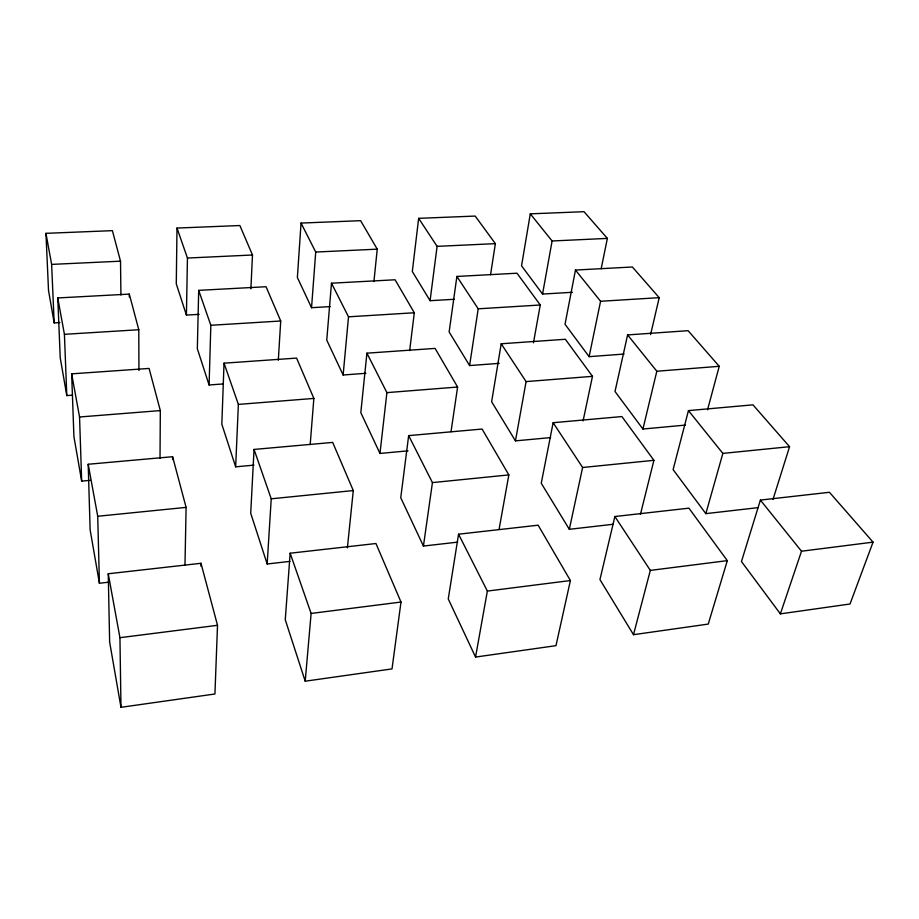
<?xml version="1.0" encoding="UTF-8"?>
<svg xmlns="http://www.w3.org/2000/svg" width="919" height="919" viewBox="0 0 919 919"><rect width="100%" height="100%" fill="white"/><g stroke="black" fill="none" stroke-linecap="round" stroke-linejoin="round"><path stroke-width="1.38" d="M160.021 458.397L160.32 410.586L149.085 368.427L71.659 373.849L73.911 436.548L81.665 481.131L90.2 480.338M172.565 459.523L172.6 456.709L88.201 464.256L90.131 529.826L99.413 583.255L109.372 582.106M250.898 288.807L252.484 255L239.87 225.534L176.999 228.061L176.276 283.845L186.419 315.091L199.101 314.344M186.419 315.091L187.442 258.044L176.999 228.061M184.983 565.013L186.097 507.38L172.6 456.709M278.308 360.271L280.72 320.995L266.062 286.728L198.688 290.358L197.332 348.715L209.095 384.992L223.271 383.935M200.905 566.161L200.985 563.29L108.247 573.766L109.648 642.117L120.975 707.308L214.931 693.994L217.516 625.311L200.985 563.29M209.095 384.992L210.842 325.292L198.688 290.358M310.185 444.624L313.861 398.421L296.596 358.1L224.029 363.177L221.835 424.233L235.655 466.829L253.977 465.129M235.655 466.829L238.377 404.406L224.029 363.177M347.393 547.873L353.287 490.562L332.678 442.407L254.046 449.437L250.715 513.239L267.176 563.99L289.887 561.383M267.176 563.99L271.231 498.81L254.046 449.437M373.918 281.593L377.238 249.164L360.627 220.675L301.053 223.076L297.377 277.515L311.541 307.704L330.128 306.601M290.163 553.215L285.258 619.728L305.211 681.197L392.011 668.906L400.994 602.037L375.951 543.52L290.163 553.215L311.116 613.444L305.211 681.197M311.541 307.704L315.722 252.047L301.053 223.076M409.667 350.598L414.308 312.759L395.078 279.778L331.495 283.201L326.75 340.11L343.132 374.998L365.934 373.298M343.132 374.998L348.508 316.814L331.495 283.201M451.022 431.7L457.605 387.037L435.089 348.404L366.922 353.172L360.811 412.654L379.961 453.446L408.036 450.838M379.961 453.446L386.899 392.631L366.922 353.172M490.551 274.724L495.364 243.638L475.192 216.068L418.65 218.343L412.309 271.519L430.081 300.697L454.296 299.272M499.109 529.195L508.839 474.916L482.096 429.047L408.656 435.617L400.753 497.753L423.429 546.058L457.673 542.13M430.081 300.697L437.099 246.361L418.65 218.343M533.457 342.833L540.257 304.993L516.995 273.207L456.892 276.447L449.127 331.977L469.598 365.567L499.189 363.361M423.429 546.058L432.435 482.601L408.656 435.617M469.598 365.567L478.202 308.818L456.892 276.447M458.558 534.192L448.254 598.935L475.548 657.062L555.984 645.666L570.4 580.544L538.143 525.197L458.558 534.192L487.357 591.078L475.548 657.062M583.083 420.925L592.468 376.342L565.346 339.272L501.2 343.775L491.642 401.764L515.456 440.867L550.619 437.605M601.164 268.773L607.367 238.4L584.013 211.692L530.286 213.851L521.555 265.809L542.555 294.057L572.457 292.288M515.456 440.867L526.093 381.603L501.2 343.775M542.555 294.057L552.101 240.985L530.286 213.851M650.595 334.608L659.21 297.664L632.375 266.992L575.466 270.06L565.024 324.269L589.113 356.664L624.07 354.056M640.428 514.41L653.914 460.327L621.887 416.56L553.135 422.706L541.257 483.233L569.321 529.31L613.214 524.267M589.113 356.664L600.578 301.283L575.466 270.06M569.321 529.31L582.623 467.495L553.135 422.706M707.538 409.782L719.244 366.302L688.09 330.679L627.608 334.918L615.006 391.494L642.932 429.035L685.448 425.083M614.88 516.524L599.946 579.59L633.501 634.684L708.25 624.081L727.308 560.636L688.917 508.161L614.88 516.524L650.33 570.4L633.501 634.684M642.932 429.035L656.821 371.242L627.608 334.918M772.994 499.419L789.559 446.691L752.96 404.842L688.457 410.609L673.11 469.62L705.838 513.641L758.141 507.633M705.838 513.641L722.862 453.4L688.457 410.609M760.392 500.085L741.461 561.543L780.369 613.869L850.018 604.001L873.05 542.141L829.432 492.285L760.392 500.085L801.506 551.216L780.369 613.869M120.975 707.308L119.941 637.694L217.516 625.311M311.116 613.444L400.994 602.037M487.357 591.078L570.4 580.544M650.33 570.4L727.308 560.636M801.506 551.216L873.05 542.141M88.201 464.256L97.724 516.26L186.097 507.38M271.231 498.81L353.287 490.562M432.435 482.601L508.839 474.916M582.623 467.495L653.914 460.327M722.862 453.4L789.559 446.691M71.659 373.849L79.551 416.996L160.32 410.586M238.377 404.406L313.861 398.421M386.899 392.631L457.605 387.037M526.093 381.603L592.468 376.342M656.821 371.242L719.244 366.302M138.941 370.518L138.78 329.737L129.292 294.103L57.771 297.951L60.229 357.836L66.788 395.595L72.463 395.17M57.771 297.951L64.422 334.321L138.78 329.737M210.842 325.292L280.72 320.995M348.508 316.814L414.308 312.759M478.202 308.818L540.257 304.993M600.578 301.283L659.21 297.664M120.929 294.999L120.515 261.18L112.394 230.658L45.95 233.334L48.523 290.519L54.164 322.914L59.861 322.569M45.95 233.334L51.636 264.396L120.515 261.18M187.442 258.044L252.484 255M315.722 252.047L377.238 249.164M437.099 246.361L495.364 243.638M552.101 240.985L607.367 238.4M108.247 573.766L119.941 637.694M51.636 264.396L54.164 322.914M64.422 334.321L66.788 395.595M79.551 416.996L81.665 481.131M97.724 516.26L99.413 583.255M129.292 294.103L129.315 296.917"/></g></svg>
